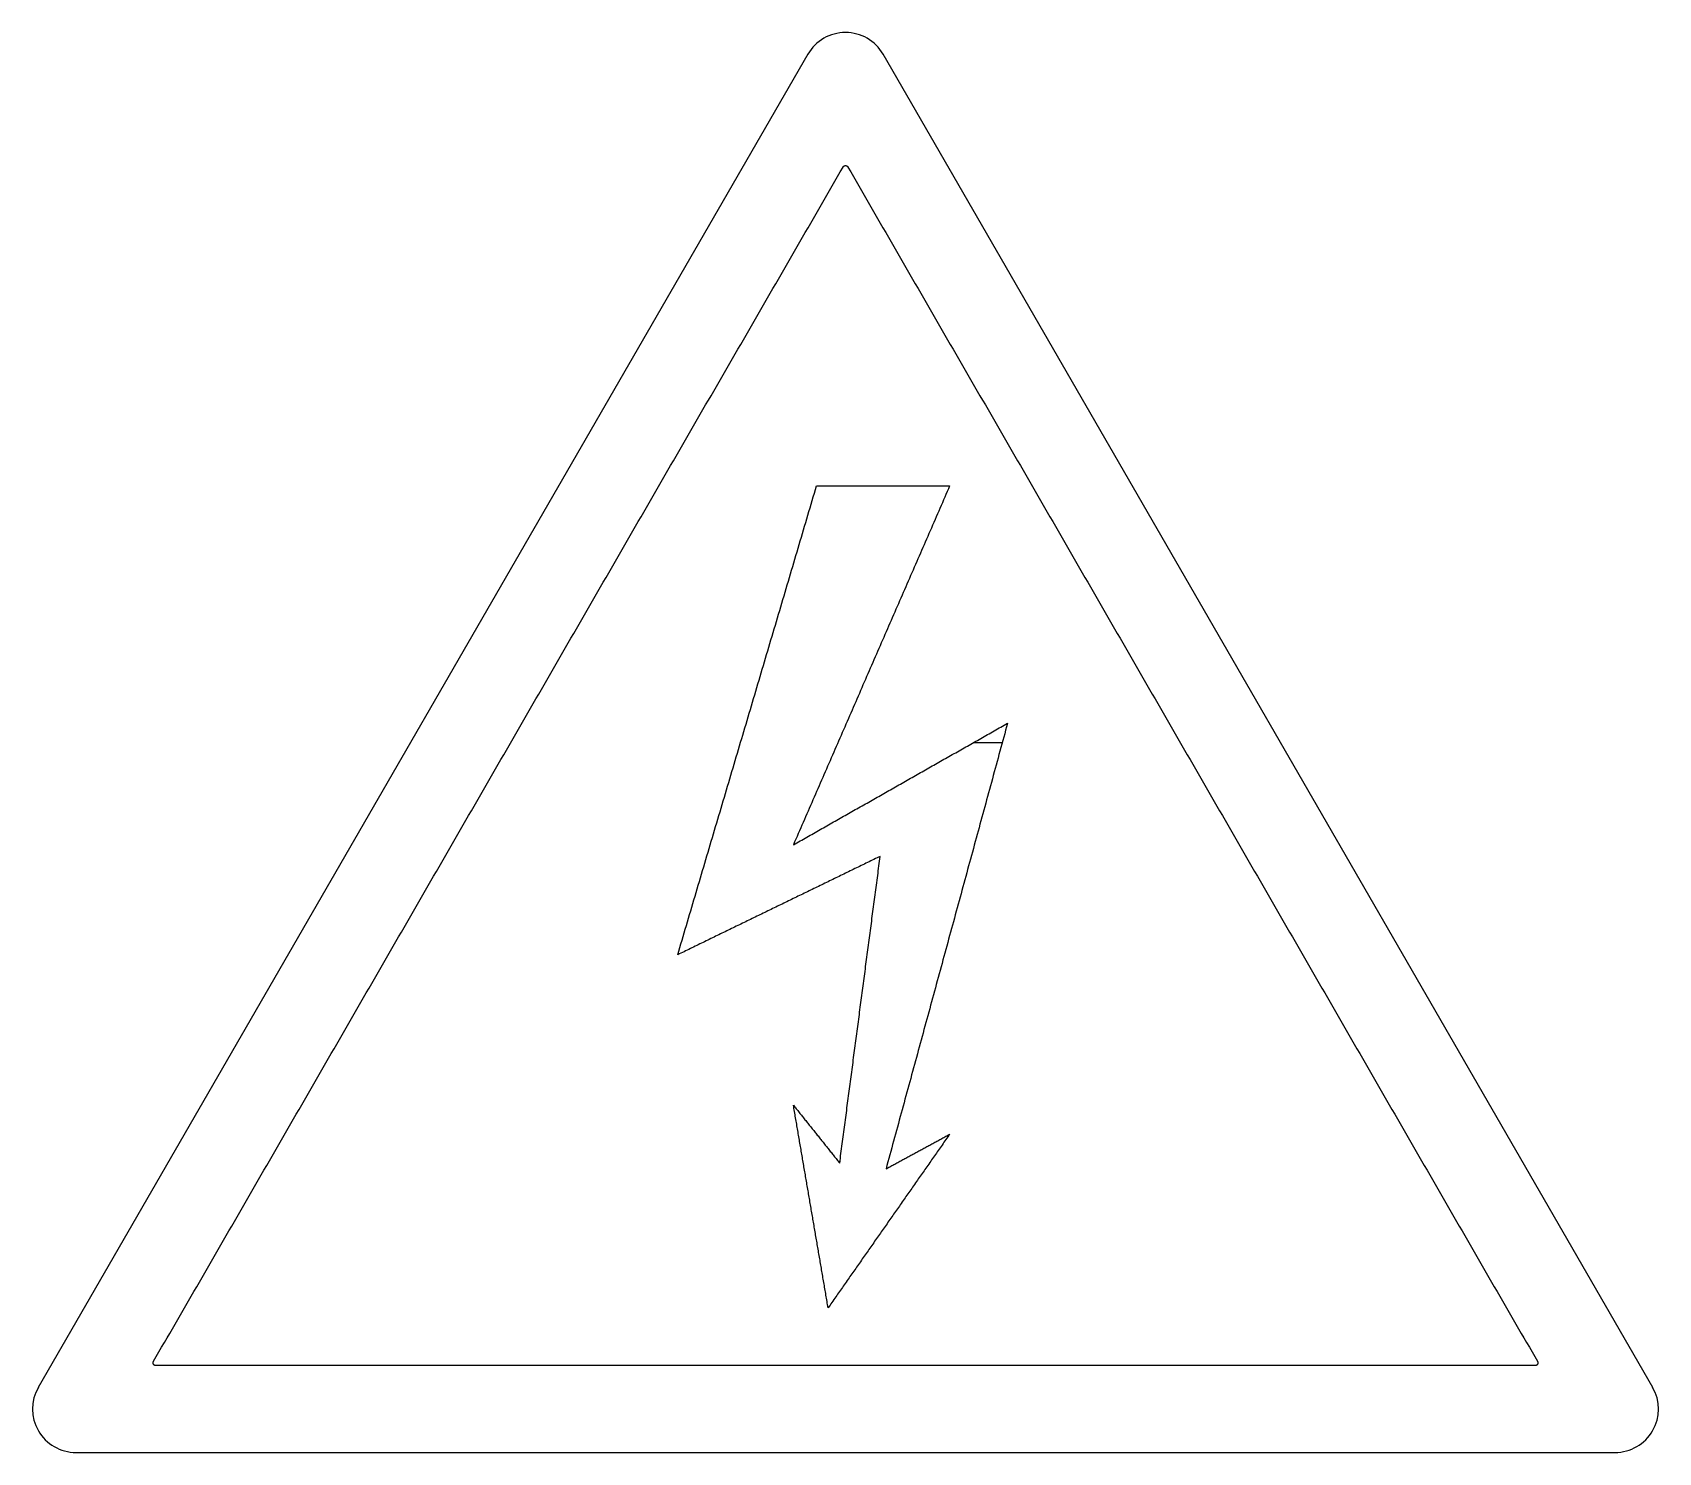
# Model space of a CAD drawing. Header units: millimetres. Extents: x -140 to 140, y 0 to 245.
import ezdxf

# ---------------------------------------------------------------- set-up
doc = ezdxf.new("R2010")
doc.units = ezdxf.units.MM
doc.layers.add('high voltage sign', color=192, linetype='CONTINUOUS', true_color=0x7d26cd)

msp = doc.modelspace()

# ---------------------------------------------------------------- linework, layer by layer
at = {"layer": 'high voltage sign', "color": 7, "true_color": 0x010100}
for p, q in [((-6.5, 241.6), (-139.49, 11.25)), ((139.49, 11.25), (6.5, 241.6)), ((22.14, 122.67), (27.09, 122.67)), ((-132.99, 0), (0, 0)), ((0, 0), (132.99, 0))]:
    msp.add_line(p, q, dxfattribs=at)
for centre, start, end in [((0, 237.85), 90, 150), ((0, 237.85), 30, 90), ((-132.99, 7.5), 150, 270), ((132.99, 7.5), 270, 30)]:
    msp.add_arc(centre, 7.5, start, end, dxfattribs=at)
at = {"layer": 'high voltage sign', "color": 40, "true_color": 0xf6bd16}
for points in [[(-119.57, 15.75), (-60, 118.92), (-0.43, 222.1)], [(-0.43, 222.1), (-0.29, 222.35), (0, 222.35)], [(0, 222.35), (0.29, 222.35), (0.43, 222.1)], [(0.43, 222.1), (60, 118.92), (119.57, 15.75)], [(-29, 86), (-17, 126.5), (-5, 167)], [(18, 167), (4.5, 136), (-9, 105)], [(-5, 167), (6.5, 167), (18, 167)], [(-9, 105), (9.5, 115.5), (28, 126)], [(28, 126), (17.5, 87.5), (7, 49)], [(6, 103), (-11.5, 94.5), (-29, 86)], [(-1, 50), (2.5, 76.5), (6, 103)], [(-9, 60), (-5, 55), (-1, 50)], [(-3, 25), (-6, 42.5), (-9, 60)], [(18, 55), (7.5, 40), (-3, 25)], [(7, 49), (12.5, 52), (18, 55)], [(-119.13, 15), (-119.42, 15), (-119.57, 15.25), (-119.71, 15.5), (-119.57, 15.75)], [(119.13, 15), (59.57, 15), (0, 15), (-59.57, 15), (-119.13, 15)], [(119.57, 15.75), (119.71, 15.5), (119.57, 15.25), (119.42, 15), (119.13, 15)]]:
    msp.add_open_spline(points, degree=2, dxfattribs=at)
at = {"layer": 'high voltage sign', "color": 7, "true_color": 0x010100}
for points in [[(-119.57, 15.75), (-60, 118.92), (-0.43, 222.1)], [(-0.43, 222.1), (-0.29, 222.35), (0, 222.35)], [(0, 222.35), (0.29, 222.35), (0.43, 222.1)], [(0.43, 222.1), (60, 118.92), (119.57, 15.75)], [(-29, 86), (-17, 126.5), (-5, 167)], [(18, 167), (4.5, 136), (-9, 105)], [(-5, 167), (6.5, 167), (18, 167)], [(-9, 105), (9.5, 115.5), (28, 126)], [(28, 126), (17.5, 87.5), (7, 49)], [(6, 103), (-11.5, 94.5), (-29, 86)], [(-1, 50), (2.5, 76.5), (6, 103)], [(-9, 60), (-5, 55), (-1, 50)], [(-3, 25), (-6, 42.5), (-9, 60)], [(18, 55), (7.5, 40), (-3, 25)], [(7, 49), (12.5, 52), (18, 55)], [(-119.13, 15), (-119.42, 15), (-119.57, 15.25), (-119.71, 15.5), (-119.57, 15.75)], [(119.13, 15), (59.57, 15), (0, 15), (-59.57, 15), (-119.13, 15)], [(119.57, 15.75), (119.71, 15.5), (119.57, 15.25), (119.42, 15), (119.13, 15)]]:
    msp.add_open_spline(points, degree=2, dxfattribs=at)

doc.saveas('drawing.dxf')
